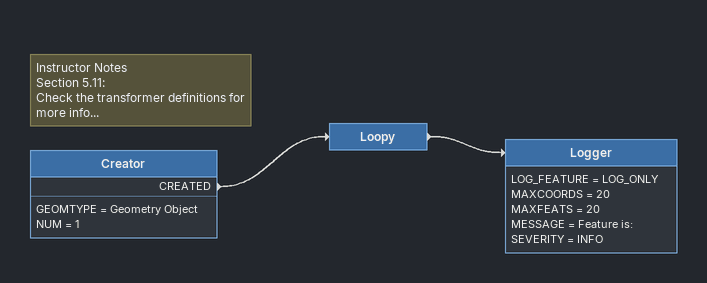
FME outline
Creator
    GEOMTYPE = Geometry Object
    NUM = 1
    CREATED -> Loopy
Note: Instructor Notes / Section 5.11: / Check the transformer definitions for more info...
Loopy
    -> Logger
Logger
    LOG_FEATURE = LOG_ONLY
    MAXCOORDS = 20
    MAXFEATS = 20
    MESSAGE = Feature is:
    SEVERITY = INFO
